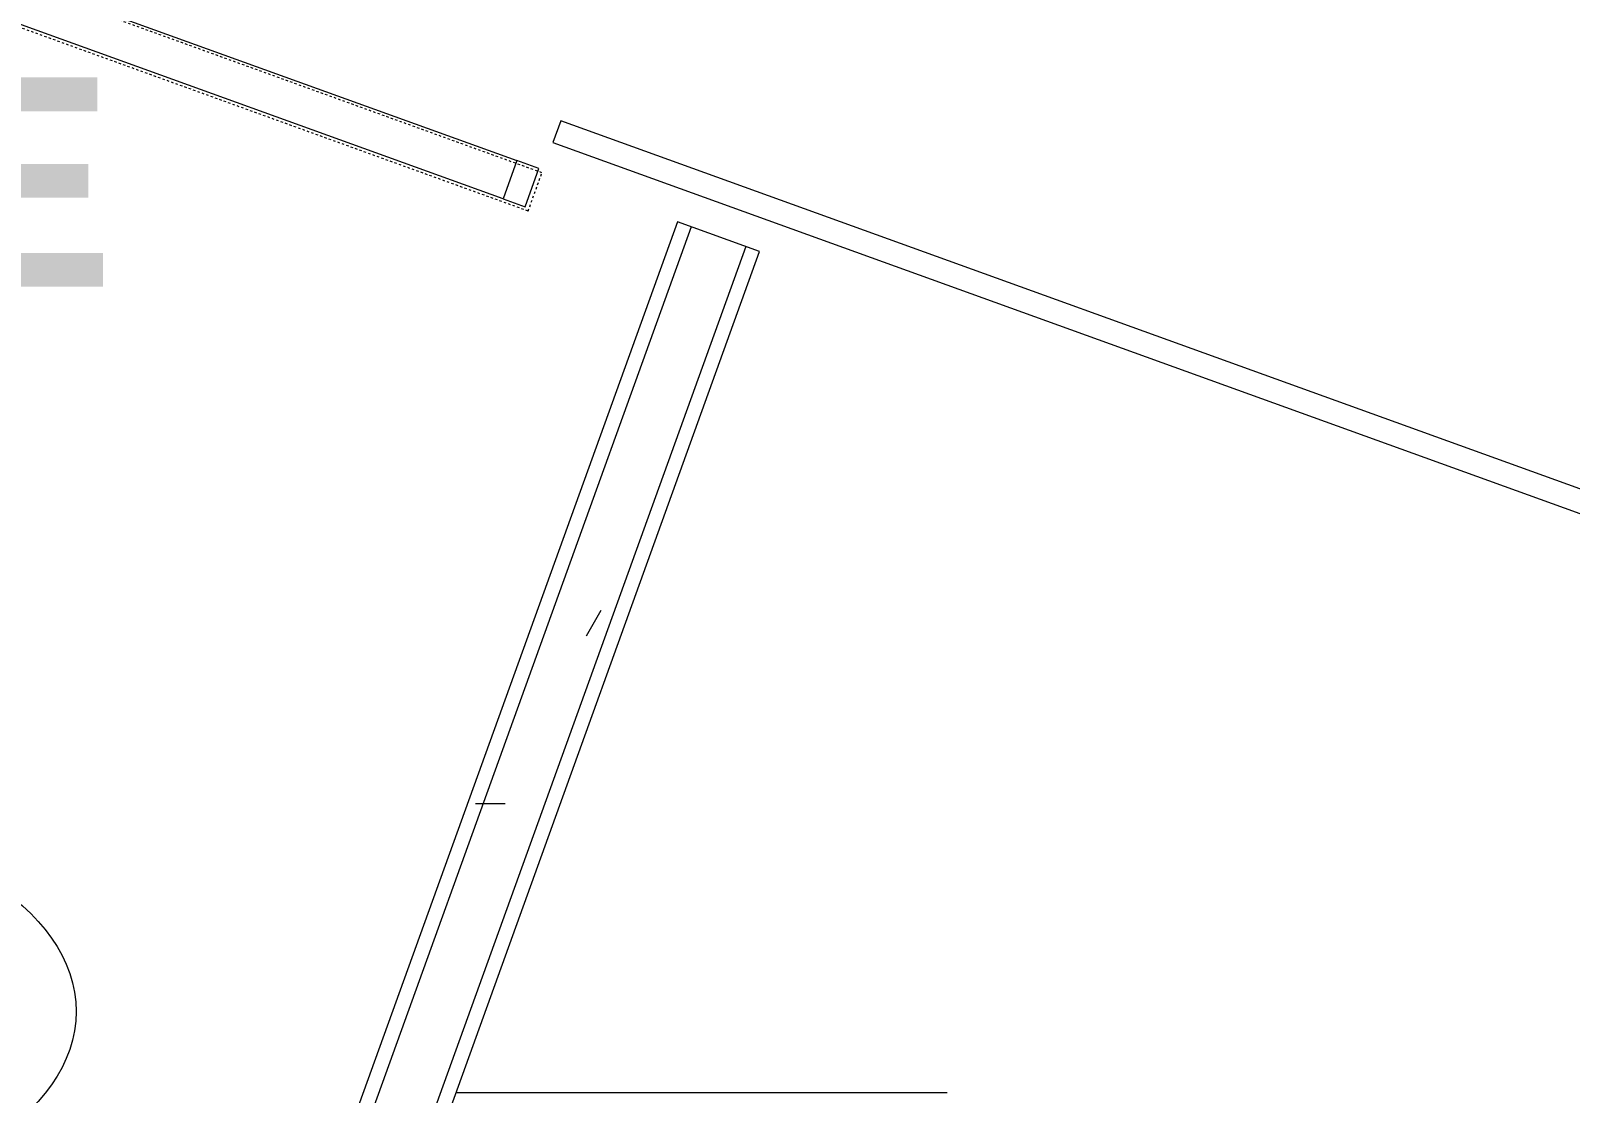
# Model space of a CAD drawing. Header units: inches. Extents: x -2349 to 1043, y -456 to 2193.
# Drawn here: x -587.4 to -521.3, y 625 to 670.7 of the extents above; entities that cross this region are included whole.
import ezdxf

# ---------------------------------------------------------------- set-up
doc = ezdxf.new("R2010")
doc.units = ezdxf.units.IN
doc.header["$MEASUREMENT"] = 0
doc.linetypes.add('Dash 1_16_', pattern=[0.125, 0.0625, -0.0625])
for name, color, linetype, lineweight in [('5033_00_7th-9th Floors_Updated_dwg', 8, 'Continuous', 9), ('A-AREA-IDEN', 2, 'Continuous', 9), ('A-DOOR', 31, 'Continuous', 13), ('A-GLAZ-CURT', 52, 'Continuous', 13), ('A-WALL', 113, 'Continuous', 13), ('A-WALL-PATT', 111, 'Continuous', 13), ('COLUMN', 7, 'Continuous', 9), ('I-WALL', 2, 'Continuous', 13), ('Q-SPCQ-IDEN', 132, 'Continuous', 9)]:
    doc.layers.add(name, color=color, linetype=linetype, lineweight=lineweight)
doc.styles.add('Swis721 Lt BT_B', font='', dxfattribs={"height": 9})
doc.styles.get('Swis721 Lt BT_B').set_extended_font_data('Swis721 Lt BT', bold=True)
pattern_1 = [(0, (0, 0), (30.72, 7.68), [1.267, -21.773, 1.267, -21.773, -122.88]), (0, (0, 0), (30.72, 7.68), [-46.08, 1.267, -44.813, 1.267, -21.773, -53.76]), (0, (0, 0), (30.72, 7.68), [-115.2, 1.267, -14.093, 1.267, -37.133]), (120, (11.52, 3.84), (-22.011075, 22.7643), [1.267, -21.773, 1.267, -21.773, -122.88]), (120, (11.52, 3.84), (-22.011075, 22.7643), [-46.08, 1.267, -44.813, 1.267, -21.773, -53.76]), (120, (11.52, 3.84), (-22.011075, 22.7643), [-115.2, 1.267, -14.093, 1.267, -37.133]), (240, (15.36, 19.2), (-8.708925, -30.4443), [1.267, -21.773, 1.267, -21.773, -122.88]), (240, (15.36, 19.2), (-8.708925, -30.4443), [-46.08, 1.267, -44.813, 1.267, -21.773, -53.76]), (240, (15.36, 19.2), (-8.708925, -30.4443), [-115.2, 1.267, -14.093, 1.267, -37.133])]

# ---------------------------------------------------------------- blocks, each defined once
blk = doc.blocks.new('5033_00_7th-9th Floors_Updated_dwg-8585573-7TH FLOOR POWER _ SIGNAL')
at = {"layer": 'COLUMN'}
blk.add_line((-548.026, 444.998), (-569.148, 444.998), dxfattribs=at)
blk.add_line((-548.026, 444.998), (-569.148, 444.998), dxfattribs=at)
blk = doc.blocks.new('System Panel - Glazed-8768159-7TH FLOOR POWER _ SIGNAL')
at = {"layer": 'A-GLAZ-CURT'}
for p, q in [((24.292, 0.5), (-24.292, 0.5)), ((-24.292, 0.5), (-24.292, -0.5)), ((24.292, -0.5), (24.292, 0.5)), ((-24.292, -0.5), (24.292, -0.5))]:
    blk.add_line(p, q, dxfattribs=at)
blk = doc.blocks.new('Barn Door - Glass Door - D13 - DEMOUNTABLE SLIDER-40_ x 96_-8564951-7TH FLOOR POWER _ SIGNAL')
at = {"layer": 'A-DOOR', "linetype": 'Dash 1_16_', "lineweight": 9}
for p, q in [((-18, 3.625), (54, 3.625)), ((-18, 3.625), (-18, 1.875)), ((-18, 1.875), (54, 1.875))]:
    blk.add_line(p, q, dxfattribs=at)
at = {"layer": 'A-DOOR', "lineweight": 20}
for p, q in [((-16.813, 3.5), (-17.813, 3.5)), ((-17.813, 3.5), (-17.813, 1.75)), ((-16.813, 1.75), (-16.813, 3.5)), ((-17.813, 1.75), (-16.813, 1.75))]:
    blk.add_line(p, q, dxfattribs=at)
at = {"layer": 'A-DOOR', "lineweight": 9}
for p, q in [((-16.813, 3.5), (17, 3.5)), ((17, 1.75), (-16.813, 1.75))]:
    blk.add_line(p, q, dxfattribs=at)
blk = doc.blocks.new('Appliance_Specialty Equipment Tag - Standard-3515593-7TH FLOOR POWER _ SIGNAL')
at = {"layer": 'Q-SPCQ-IDEN'}
blk.add_ellipse((-0.04989, 0.00375), major_axis=(-0.1406, 0), ratio=0.600473, dxfattribs=at)

msp = doc.modelspace()

# ---------------------------------------------------------------- hatches: boundary and pattern name
at = {"layer": 'A-WALL-PATT', "lineweight": 9}
h = msp.add_hatch(dxfattribs=at)
h.set_pattern_fill('FP_1', color=256, style=0, pattern_type=2)
h.set_pattern_definition(pattern_1)
h.paths.add_polyline_path([(-615.948, 504.609), (-588.13, 581.649), (-588.718, 581.861), (-616.536, 504.821)], flags=0)
h.paths.add_polyline_path([(-587.281, 584), (-559.03, 662.237), (-559.618, 662.449), (-587.869, 584.212), (-587.353, 584.026)], flags=0)
h = msp.add_hatch(dxfattribs=at)
h.set_pattern_fill('FP_1', color=256, style=0, pattern_type=2)
h.set_pattern_definition(pattern_1)
h.paths.add_polyline_path([(-613.597, 503.76), (-556.679, 661.388), (-559.03, 662.237), (-615.948, 504.609)], flags=0)
h = msp.add_hatch(dxfattribs=at)
h.set_pattern_fill('FP_1', color=256, style=0, pattern_type=2)
h.set_pattern_definition(pattern_1)
h.paths.add_polyline_path([(-613.009, 503.548), (-556.091, 661.176), (-556.679, 661.388), (-613.597, 503.76)], flags=0)

# ---------------------------------------------------------------- linework, layer by layer
at = {"layer": 'A-WALL'}
for p, q in [((-559.03, 662.237), (-587.281, 584)), ((-556.679, 661.388), (-613.597, 503.76))]:
    msp.add_line(p, q, dxfattribs=at)
at = {"layer": 'I-WALL'}
for p, q in [((-559.618, 662.449), (-587.656, 584.8)), ((-556.091, 661.176), (-559.618, 662.449)), ((-613.009, 503.548), (-556.091, 661.176))]:
    msp.add_line(p, q, dxfattribs=at)

# ---------------------------------------------------------------- block references
at = {"layer": '5033_00_7th-9th Floors_Updated_dwg', "color": 7}
msp.add_blockref('5033_00_7th-9th Floors_Updated_dwg-8585573-7TH FLOOR POWER _ SIGNAL', (0, 180.019), dxfattribs=at)
at = {"layer": 'A-DOOR', "rotation": 160.1459571155227}
msp.add_blockref('Barn Door - Glass Door - D13 - DEMOUNTABLE SLIDER-40_ x 96_-8564951-7TH FLOOR POWER _ SIGNAL', (-581.742, 672.431), dxfattribs=at)
at = {"layer": 'A-GLAZ-CURT', "lineweight": 9, "rotation": 340.1459571155227}
msp.add_blockref('System Panel - Glazed-8768159-7TH FLOOR POWER _ SIGNAL', (-541.964, 658.068), dxfattribs=at)
at = {"layer": 'Q-SPCQ-IDEN', "xscale": 95.99999999999994, "yscale": 95.99999999999994, "zscale": 95.99999999999994}
msp.add_blockref('Appliance_Specialty Equipment Tag - Standard-3515593-7TH FLOOR POWER _ SIGNAL', (-594.175, 628.16), dxfattribs=at)

# ---------------------------------------------------------------- texts
at = {"layer": 'A-AREA-IDEN', "insert": (-636.202, 668.653), "char_height": 9, "width": 63.024, "attachment_point": 1, "style": 'Swis721 Lt BT_B'}
msp.add_mtext('HUDDLE', dxfattribs=at)

doc.saveas('drawing.dxf')
